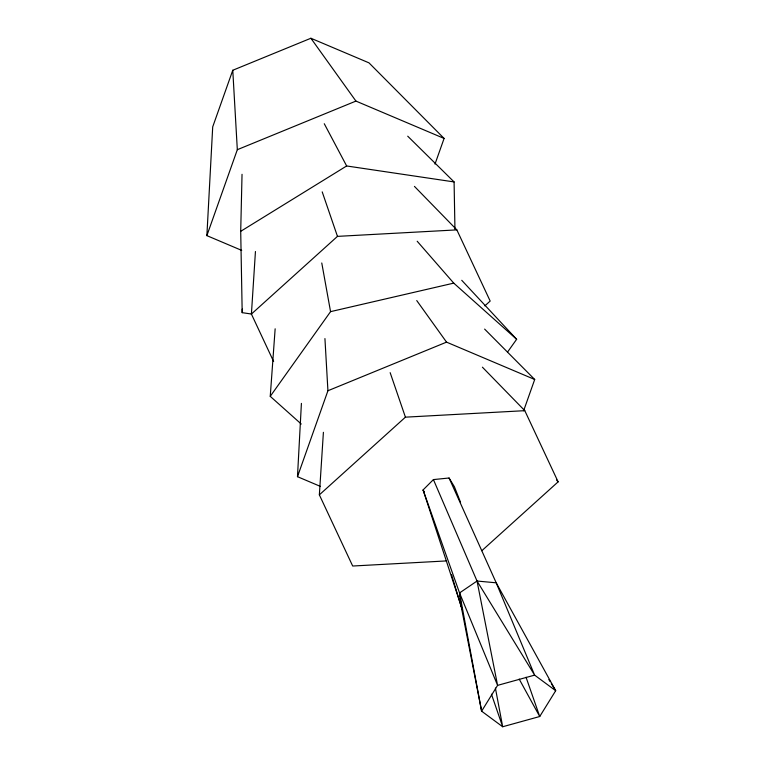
<?xml version="1.0" encoding="UTF-8"?>
<svg xmlns="http://www.w3.org/2000/svg" width="765" height="765" viewBox="0 0 765 765"><rect width="100%" height="100%" fill="white"/><g stroke="black" fill="none" stroke-linecap="round" stroke-linejoin="round"><path stroke-width="1.15" d="M251.637 314.061L242.189 312.656L242.237 309.079M242.189 312.656L240.707 231.326L242.036 174.305M241.702 250.384L206.875 235.63L212.708 126.875L232.77 70.265L310.896 38.25L368.979 62.854L444.092 138.436L434.998 164.102M320.334 486.368L297.48 476.681L301.41 403.394M273.621 361.51L251.408 314.052L255.443 251.522M446.062 560.946L352.684 566.024L319.359 494.85L323.404 432.311M301.247 424.03L270.246 396.337L275.151 328.807M206.875 235.63L237.322 149.691L232.77 70.265M297.48 476.681L327.927 390.743L324.934 338.579M523.633 410.738L534.706 379.488L484.618 329.093M270.246 396.337L330.557 311.642L453.75 283.127L516.633 339.297L507.625 351.957M460.549 502.28L454.4 486.76L449.074 478.001L433.42 479.588L423.083 489.935L462.385 609.954M251.408 314.052L337.47 236.375L456.848 229.883L490.174 301.056L484.847 305.866M319.359 494.85L405.421 417.164L524.8 410.671L558.125 481.845L481.826 550.714M551.345 683.614L555.696 690.709L534.62 675.132L497.585 685.364L481.615 711.173L459.545 592.932L477.035 581.037L496.208 582.806L555.696 690.709L539.727 716.518L502.681 726.75L481.615 711.173L461.228 606.588L459.545 592.932L423.083 489.935L424.269 491.876M240.707 231.326L346.65 165.967L454.085 181.927L454.946 229.079M237.322 149.691L355.935 101.085L444.092 138.436M327.927 390.743L446.54 342.137L534.706 379.488M407.726 136.189L454.085 181.927M414.448 186.392L456.848 229.883M482.409 367.181L524.8 410.671M461.744 280.296L516.633 339.297M417.193 241.243L453.75 283.127M556.604 480.028L558.125 481.845M310.896 38.25L355.935 101.085M416.743 300.569L446.54 342.137M548.859 679.559L550.102 681.586M433.42 479.588L477.035 581.037L534.62 675.132L496.208 582.806L449.074 478.001M519.186 679.071L539.727 716.518L526.043 677.245M324.264 123.729L346.65 165.967M459.545 592.932L497.585 685.364L477.035 581.037M491.446 694.18L502.681 726.75L495.404 688.06M390.16 372.66L405.421 417.164M322.208 191.872L337.47 236.375M451.551 574.783L461.228 606.588M321.769 262.978L330.557 311.642"/></g></svg>
